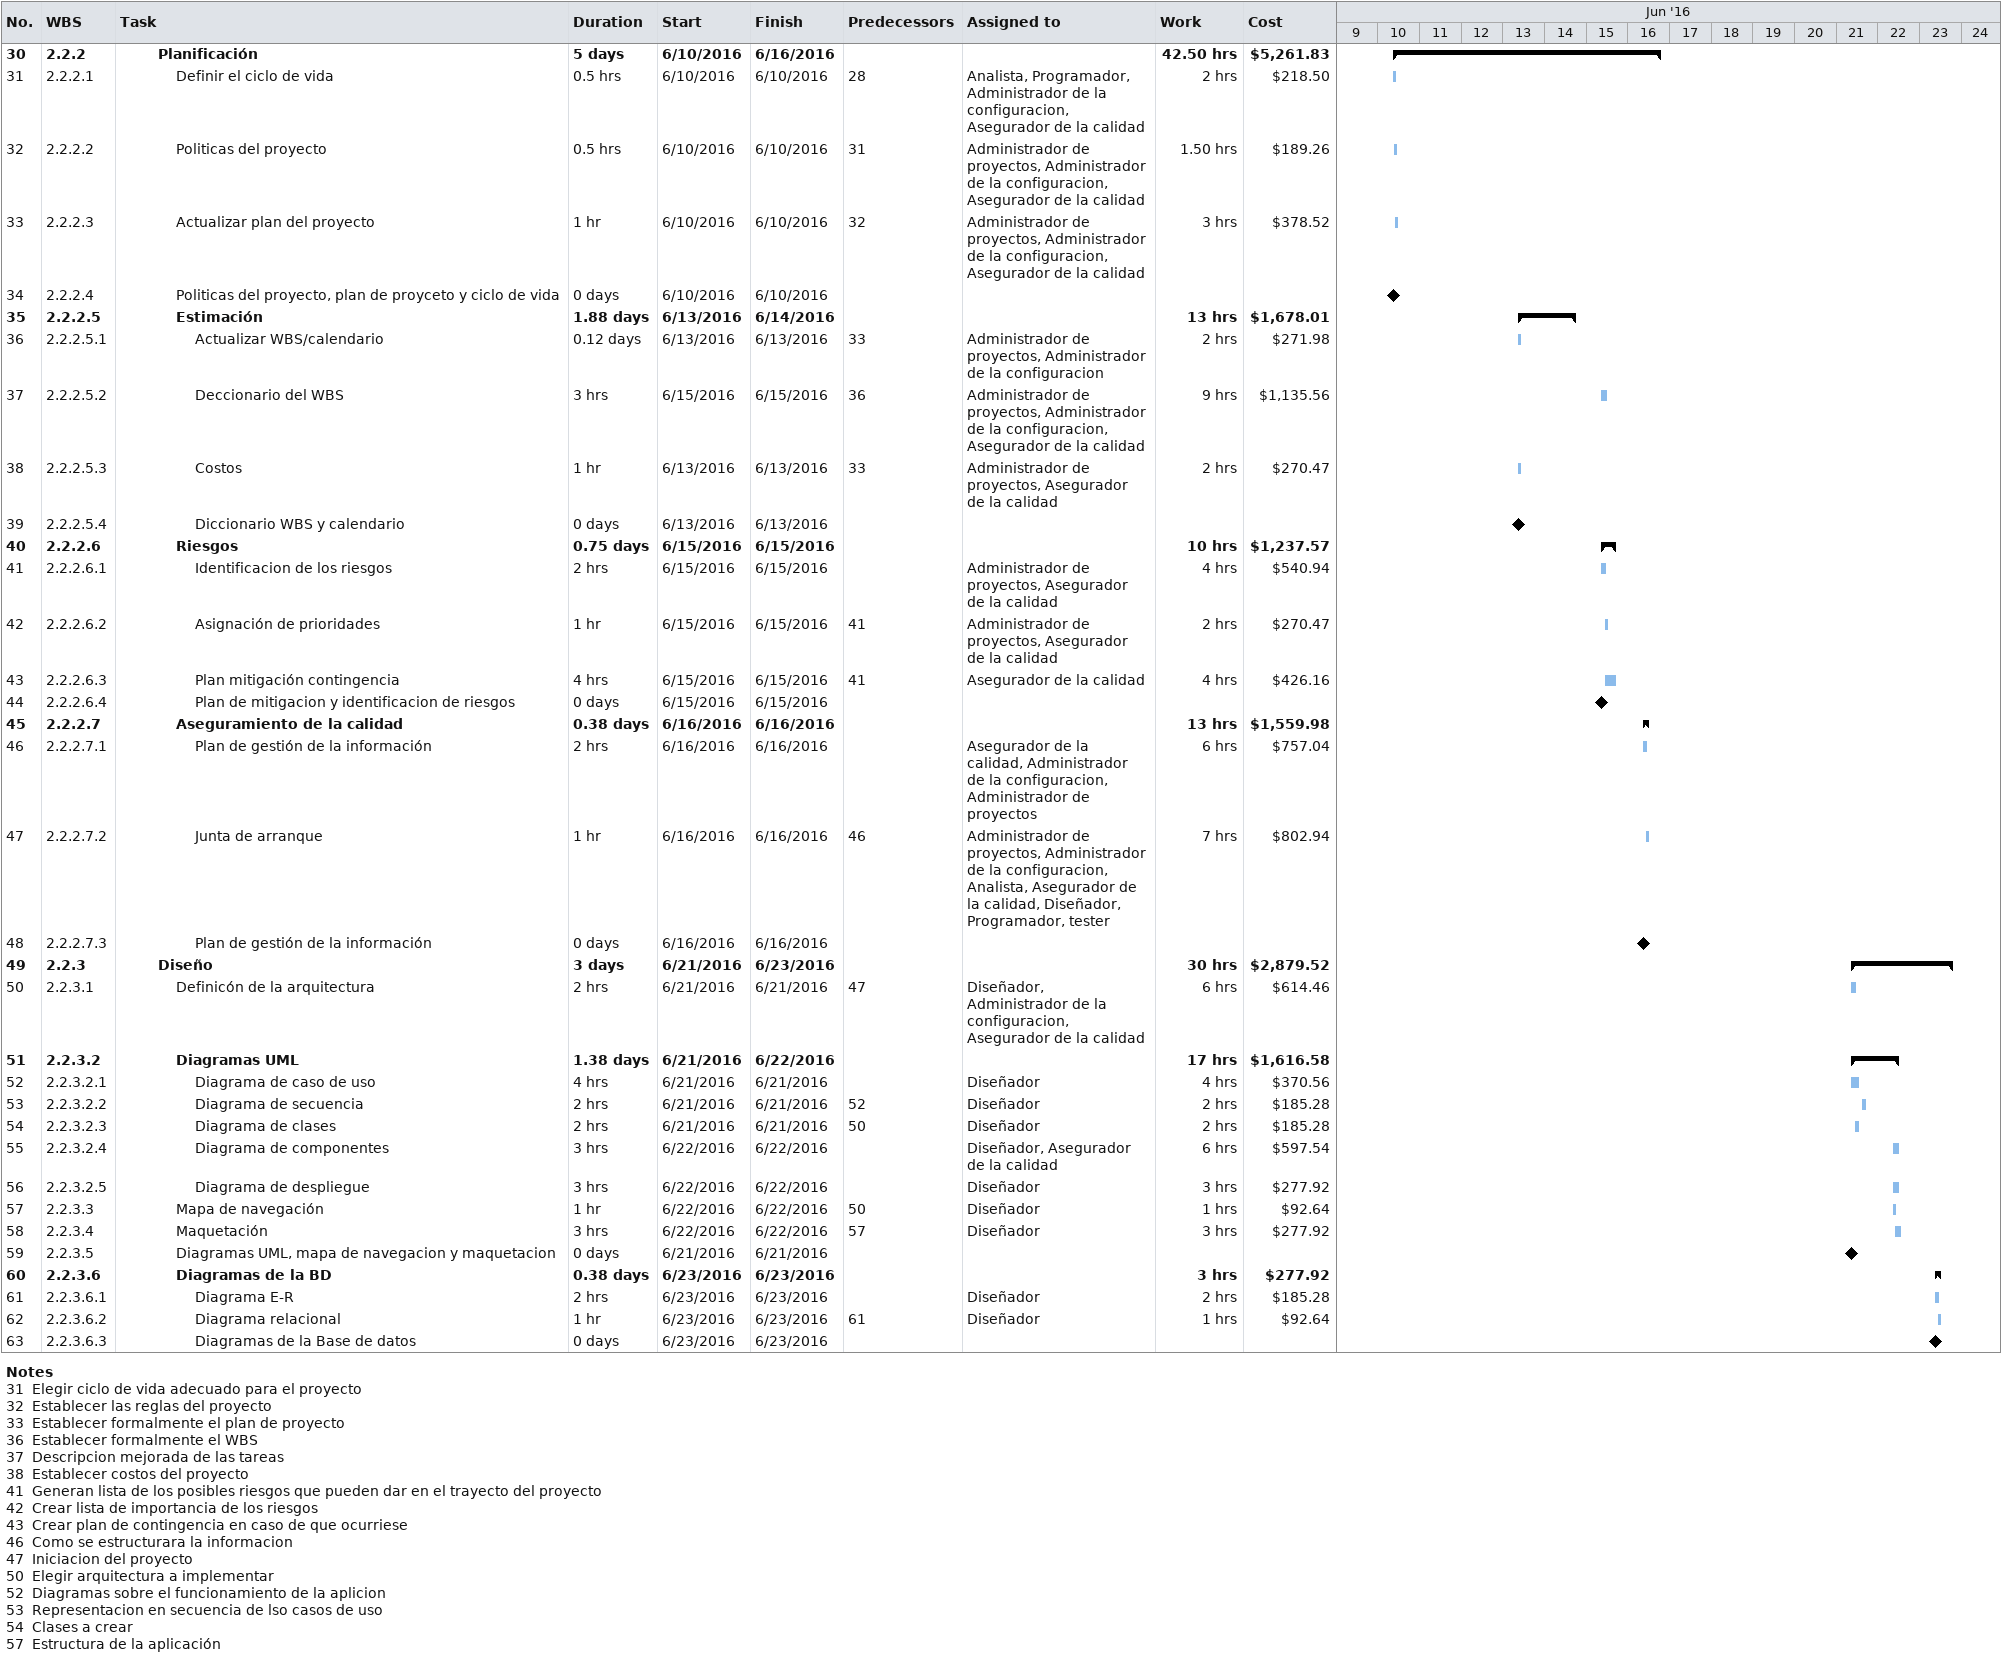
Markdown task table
| ID | WBS | Task | Duration | Start | Finish | Predecessors | Resources | Work (h) | Cost ($) |
|---|---|---|---|---|---|---|---|---|---|
| 30 | 2.2.2 | **Planificación** | 5d | 2016-06-10 | 2016-06-16 |  |  | 42.50 | 5261.83 |
| 31 | 2.2.2.1 | Definir el ciclo de vida | 0.5h | 2016-06-10 | 2016-06-10 | 28 | Analista, Programador, Administrador de la configuracion, Asegurador de la calidad | 2 | 218.50 |
| 32 | 2.2.2.2 | Politicas del proyecto | 0.5h | 2016-06-10 | 2016-06-10 | 31 | Administrador de proyectos, Administrador de la configuracion, Asegurador de la calidad | 1.50 | 189.26 |
| 33 | 2.2.2.3 | Actualizar plan del proyecto | 1h | 2016-06-10 | 2016-06-10 | 32 | Administrador de proyectos, Administrador de la configuracion, Asegurador de la calidad | 3 | 378.52 |
| 34 | 2.2.2.4 | Politicas del proyecto, plan de proyceto y ciclo de vida | 0d | 2016-06-10 | 2016-06-10 |  |  |  |  |
| 35 | 2.2.2.5 | **Estimación** | 1.88d | 2016-06-13 | 2016-06-14 |  |  | 13 | 1678.01 |
| 36 | 2.2.2.5.1 | Actualizar WBS/calendario | 0.12d | 2016-06-13 | 2016-06-13 | 33 | Administrador de proyectos, Administrador de la configuracion | 2 | 271.98 |
| 37 | 2.2.2.5.2 | Deccionario del WBS | 3h | 2016-06-15 | 2016-06-15 | 36 | Administrador de proyectos, Administrador de la configuracion, Asegurador de la calidad | 9 | 1135.56 |
| 38 | 2.2.2.5.3 | Costos | 1h | 2016-06-13 | 2016-06-13 | 33 | Administrador de proyectos, Asegurador de la calidad | 2 | 270.47 |
| 39 | 2.2.2.5.4 | Diccionario WBS y calendario | 0d | 2016-06-13 | 2016-06-13 |  |  |  |  |
| 40 | 2.2.2.6 | **Riesgos** | 0.75d | 2016-06-15 | 2016-06-15 |  |  | 10 | 1237.57 |
| 41 | 2.2.2.6.1 | Identificacion de los riesgos | 2h | 2016-06-15 | 2016-06-15 |  | Administrador de proyectos, Asegurador de la calidad | 4 | 540.94 |
| 42 | 2.2.2.6.2 | Asignación de prioridades | 1h | 2016-06-15 | 2016-06-15 | 41 | Administrador de proyectos, Asegurador de la calidad | 2 | 270.47 |
| 43 | 2.2.2.6.3 | Plan mitigación contingencia | 4h | 2016-06-15 | 2016-06-15 | 41 | Asegurador de la calidad | 4 | 426.16 |
| 44 | 2.2.2.6.4 | Plan de mitigacion y identificacion de riesgos | 0d | 2016-06-15 | 2016-06-15 |  |  |  |  |
| 45 | 2.2.2.7 | **Aseguramiento de la calidad** | 0.38d | 2016-06-16 | 2016-06-16 |  |  | 13 | 1559.98 |
| 46 | 2.2.2.7.1 | Plan de gestión de la información | 2h | 2016-06-16 | 2016-06-16 |  | Asegurador de la calidad, Administrador de la configuracion, Administrador de proyectos | 6 | 757.04 |
| 47 | 2.2.2.7.2 | Junta de arranque | 1h | 2016-06-16 | 2016-06-16 | 46 | Administrador de proyectos, Administrador de la configuracion, Analista, Asegurador de la calidad, Diseñador, Programador, tester | 7 | 802.94 |
| 48 | 2.2.2.7.3 | Plan de gestión de la información | 0d | 2016-06-16 | 2016-06-16 |  |  |  |  |
| 49 | 2.2.3 | **Diseño** | 3d | 2016-06-21 | 2016-06-23 |  |  | 30 | 2879.52 |
| 50 | 2.2.3.1 | Definicón de la arquitectura | 2h | 2016-06-21 | 2016-06-21 | 47 | Diseñador, Administrador de la configuracion, Asegurador de la calidad | 6 | 614.46 |
| 51 | 2.2.3.2 | **Diagramas UML** | 1.38d | 2016-06-21 | 2016-06-22 |  |  | 17 | 1616.58 |
| 52 | 2.2.3.2.1 | Diagrama de caso de uso | 4h | 2016-06-21 | 2016-06-21 |  | Diseñador | 4 | 370.56 |
| 53 | 2.2.3.2.2 | Diagrama de secuencia | 2h | 2016-06-21 | 2016-06-21 | 52 | Diseñador | 2 | 185.28 |
| 54 | 2.2.3.2.3 | Diagrama de clases | 2h | 2016-06-21 | 2016-06-21 | 50 | Diseñador | 2 | 185.28 |
| 55 | 2.2.3.2.4 | Diagrama de componentes | 3h | 2016-06-22 | 2016-06-22 |  | Diseñador, Asegurador de la calidad | 6 | 597.54 |
| 56 | 2.2.3.2.5 | Diagrama de despliegue | 3h | 2016-06-22 | 2016-06-22 |  | Diseñador | 3 | 277.92 |
| 57 | 2.2.3.3 | Mapa de navegación | 1h | 2016-06-22 | 2016-06-22 | 50 | Diseñador | 1 | 92.64 |
| 58 | 2.2.3.4 | Maquetación | 3h | 2016-06-22 | 2016-06-22 | 57 | Diseñador | 3 | 277.92 |
| 59 | 2.2.3.5 | Diagramas UML, mapa de navegacion y maquetacion | 0d | 2016-06-21 | 2016-06-21 |  |  |  |  |
| 60 | 2.2.3.6 | **Diagramas de la BD** | 0.38d | 2016-06-23 | 2016-06-23 |  |  | 3 | 277.92 |
| 61 | 2.2.3.6.1 | Diagrama E-R | 2h | 2016-06-23 | 2016-06-23 |  | Diseñador | 2 | 185.28 |
| 62 | 2.2.3.6.2 | Diagrama relacional | 1h | 2016-06-23 | 2016-06-23 | 61 | Diseñador | 1 | 92.64 |
| 63 | 2.2.3.6.3 | Diagramas de la Base de datos | 0d | 2016-06-23 | 2016-06-23 |  |  |  |  |

Notes
- 31: Elegir ciclo de vida adecuado para el proyecto
- 32: Establecer las reglas del proyecto
- 33: Establecer formalmente el plan de proyecto
- 36: Establecer formalmente el WBS
- 37: Descripcion mejorada de las tareas
- 38: Establecer costos del proyecto
- 41: Generan lista de los posibles riesgos que pueden dar en el trayecto del proyecto
- 42: Crear lista de importancia de los riesgos
- 43: Crear plan de contingencia en caso de que ocurriese
- 46: Como se estructurara la informacion
- 47: Iniciacion del proyecto
- 50: Elegir arquitectura a implementar
- 52: Diagramas sobre el funcionamiento de la aplicion
- 53: Representacion en secuencia de lso casos de uso
- 54: Clases a crear
- 57: Estructura de la aplicación
